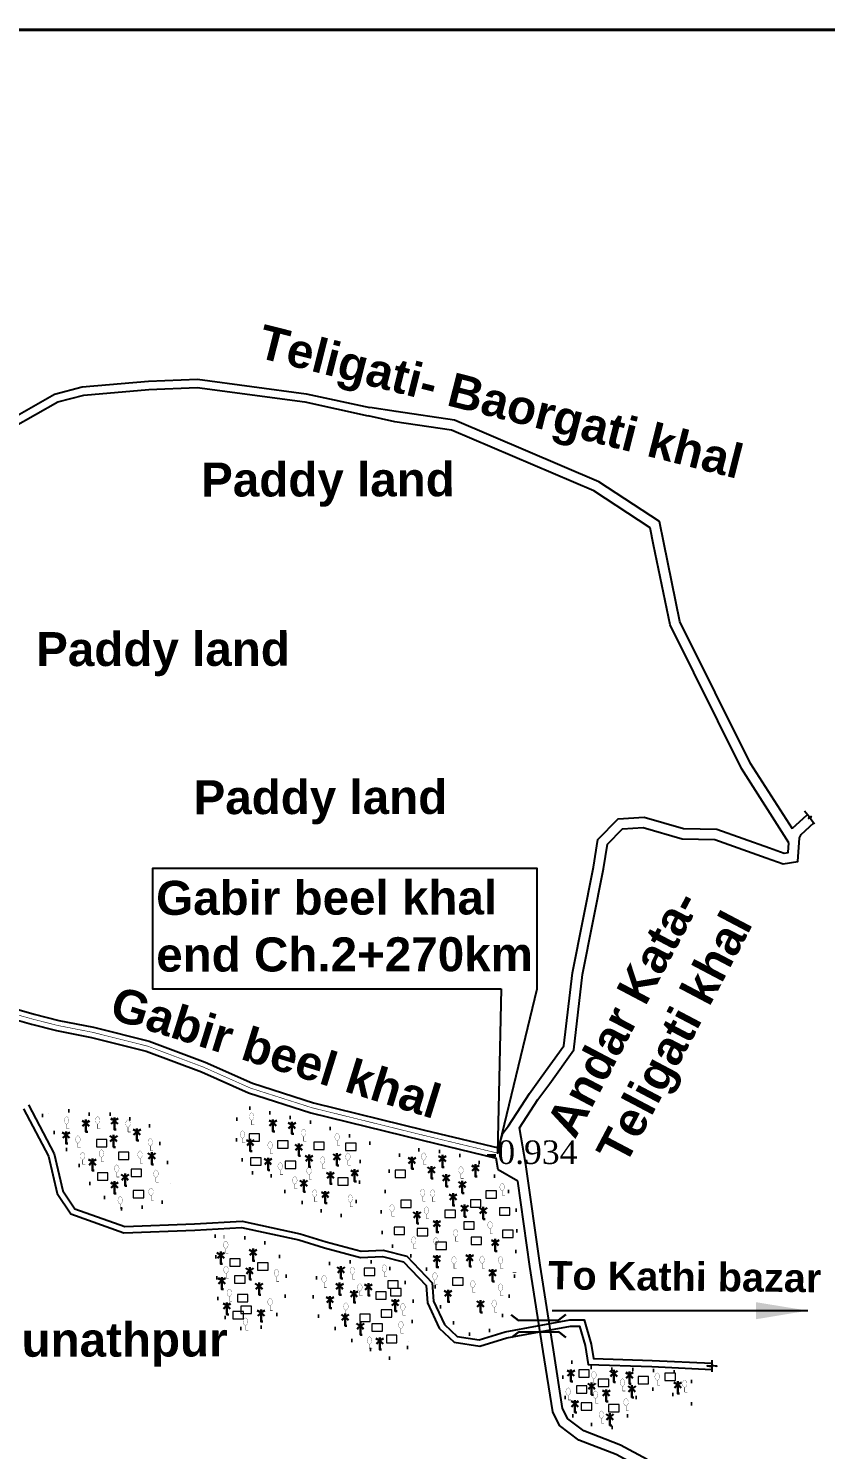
# Model space of a CAD drawing. Header units: millimetres. Extents: x 103 to 31780, y -96328 to -48.
# Drawn here: x 30344 to 31113, y -95489 to -94117 of the extents above; entities that cross this region are included whole.
import ezdxf

# ---------------------------------------------------------------- set-up
doc = ezdxf.new("R2010")
doc.units = ezdxf.units.MM
doc.header["$MEASUREMENT"] = 0
doc.linetypes.add('CENTERX2', pattern=[4, 2.5, -0.5, 0.5, -0.5])
doc.linetypes.add('DOT2', pattern=[0.125, 0, -0.125])
for name, color, linetype in [('boundary', 7, 'Continuous'), ('Home Stead', 151, 'Continuous'), ('Khal', 4, 'Continuous'), ('TEXT', 5, 'Continuous'), ('Trees', 77, 'Continuous')]:
    doc.layers.add(name, color=color, linetype=linetype)
for name, color, linetype, lineweight in [('Bridge or Culvert', 7, 'Continuous', 25), ('HOUSE', 144, 'Continuous', 18), ('OUTLINE', 7, 'Continuous', 15), ('PUCCA ROAD', 1, 'Continuous', 30)]:
    doc.layers.add(name, color=color, linetype=linetype, lineweight=lineweight)
doc.styles.add('b', font='times.ttf')
doc.styles.get("Standard").update_dxf_attribs({"font": 'arial.ttf'})
doc.styles.add('sum', font='arialbd.ttf')
doc.dimstyles.get("Standard").update_dxf_attribs({"dimtxt": 0.18, "dimasz": 0.18, "dimexe": 0.18, "dimexo": 0.0625, "dimgap": 0.09, "dimtad": 0, "dimtih": 1, "dimtoh": 1, "dimdec": 4, "dimzin": 0, "dimdsep": 46, "dimtxsty": 'Standard', "dimblk": 'DATUMBLANK', "dimcen": 0.09, "dimadec": 0, "dimazin": 0, "dimtfac": 1, "dimtdec": 4, "dimtofl": 0, "dimtmove": 0, "dimatfit": 3, "dimfxl": 1, "dimtolj": 1, "dimtzin": 0, "dimarcsym": 0})

# ---------------------------------------------------------------- blocks, each defined once
blk = doc.blocks.new('A$C3B865840')
at = {"layer": 'Bridge or Culvert', "color": 7, "linetype": 'Continuous', "lineweight": 30}
for points in [[(0, 43.6), (13.8, 33.1), (91.3, 33.3), (105, 44.2)], [(0.2, 0), (13.9, 10.6), (91.4, 10.9), (105.2, 0.2)]]:
    blk.add_lwpolyline(points, dxfattribs=at)
blk = doc.blocks.new('A$C7FEE66E4')
at = {"layer": 'Trees', "linetype": 'Continuous', "const_width": 0.000142}
blk.add_lwpolyline([(0, 0.00001, 0.606435), (0, 0.00493, 0.606435)], format="xyb", close=True, dxfattribs=at)
at = {"layer": 'Trees', "linetype": 'Continuous', "const_width": 0.000252}
for points in [[(0, 0.00001), (0, -0.00287)], [(0, -0.00287), (0.00172, -0.00287)]]:
    blk.add_lwpolyline(points, dxfattribs=at)
blk = doc.blocks.new('A$C01DB3217')
at = {"layer": 'Trees', "color": 1, "lineweight": 30}
blk.add_lwpolyline([(0, 0.0028), (0, -0.0071), (0.0015, -0.0071)], dxfattribs=at)
for centre, start, end in [((-0.012, -0.0154), 41.2491, 62.6782), ((0.012, -0.0154), 117.3218, 138.7509)]:
    blk.add_arc(centre, 0.0195, start, end, dxfattribs=at)
blk = doc.blocks.new('_DatumBlank')
at = {"color": 0, "linetype": 'ByBlock', "lineweight": -2}
for p, q in [((0, 0.577), (-1, 0)), ((0, -0.577), (0, 0.577)), ((-1, 0), (0, -0.577))]:
    blk.add_line(p, q, dxfattribs=at)

msp = doc.modelspace()

# ---------------------------------------------------------------- linework, layer by layer
at = {"layer": 'boundary', "color": 0, "const_width": 2.83}
msp.add_lwpolyline([(28682.8, -94118.3), (31778.8, -94118.3), (31778.8, -96325.2), (28682.8, -96325.2), (28682.8, -94118.3)], dxfattribs=at)
at = {"layer": 'Home Stead', "color": 7, "linetype": 'DOT2', "lineweight": 50, "ltscale": 159.474072, "flags": 128}
for points in [[(30357.2, -95166.5), (30378.2, -95196.7), (30391.3, -95212.3), (30406.3, -95238.2), (30432.3, -95256.6), (30455.4, -95254.9), (30472.7, -95250.5), (30480.8, -95231.8), (30476.6, -95204.5), (30461.6, -95177.1), (30429.5, -95165.3), (30400.7, -95165.3), (30375.6, -95160.6), (30357.2, -95166.5)], [(30673.1, -95193.3), (30663.1, -95212.5), (30663.5, -95246.1), (30645.1, -95263.4), (30616.3, -95256), (30591.6, -95240.5), (30573.8, -95220.3), (30553.5, -95222.5), (30544.3, -95190), (30545.1, -95163.5), (30553.9, -95158.7), (30623.7, -95174.9), (30673.1, -95193.3)], [(30812.7, -95321.6), (30804.4, -95354.3), (30793.2, -95372.4), (30777.1, -95378.8), (30762.8, -95376.6), (30742.1, -95353.4), (30737.1, -95337.8), (30734.8, -95322), (30718.4, -95305), (30696.9, -95293.5), (30685.6, -95289.7), (30684.1, -95258.1), (30694.2, -95209.2), (30712.1, -95199.3), (30751.4, -95201.9), (30782.8, -95213.6), (30809.3, -95242.4), (30815.7, -95261.8), (30812.7, -95321.6)], [(30524, -95283.1), (30525.2, -95318.5), (30526.9, -95349.2), (30537.7, -95368.8), (30553.2, -95373.7), (30572.4, -95370.3), (30587.9, -95353.8), (30594.7, -95328.5), (30585.4, -95300.6), (30574.3, -95290.2), (30558.1, -95285.1), (30524, -95283.1)], [(30709.4, -95390.7), (30691.8, -95400.9), (30653.8, -95383), (30620.7, -95358), (30617, -95330.8), (30630, -95309.9), (30658.5, -95307.5), (30683.1, -95308.2), (30700.9, -95319.8), (30711.3, -95332.8), (30716.5, -95351.4), (30709.4, -95390.7)], [(30983.6, -95444.8), (30962.9, -95434.8), (30944.7, -95430.4), (30931.1, -95435), (30927.8, -95448.9), (30916.7, -95463.3), (30910.8, -95468.3), (30884.1, -95464.3), (30866, -95454.9), (30859.2, -95429.6), (30859.3, -95414.6), (30863.5, -95404.7), (30874.5, -95404.6), (30881.7, -95409.3), (30900.1, -95411.2), (30926.1, -95411.7), (30938.1, -95411.9), (30953, -95413.3), (30968.6, -95414.3), (30979.9, -95418.2), (30983.9, -95423.6), (30983.6, -95444.8)]]:
    msp.add_lwpolyline(points, dxfattribs=at)
at = {"layer": 'HOUSE'}
for points in [[(30409.4, -95196.8), (30419.5, -95196.8), (30419.5, -95189.7), (30409.4, -95189.7), (30409.4, -95196.8)], [(30556.6, -95191.2), (30566.8, -95191.2), (30566.8, -95184.2), (30556.6, -95184.2), (30556.6, -95191.2)], [(30584.2, -95198.1), (30594.4, -95198.1), (30594.4, -95191.1), (30584.2, -95191.1), (30584.2, -95198.1)], [(30430.5, -95208.9), (30440.6, -95208.9), (30440.6, -95201.8), (30430.5, -95201.8), (30430.5, -95208.9)], [(30619, -95199.4), (30629.1, -95199.4), (30629.1, -95192.3), (30619, -95192.3), (30619, -95199.4)], [(30649.8, -95200.4), (30659.9, -95200.4), (30659.9, -95193.3), (30649.8, -95193.3), (30649.8, -95200.4)], [(30442.8, -95225.6), (30452.9, -95225.6), (30452.9, -95218.5), (30442.8, -95218.5), (30442.8, -95225.6)], [(30558.1, -95214.4), (30568.2, -95214.4), (30568.2, -95207.3), (30558.1, -95207.3), (30558.1, -95214.4)], [(30591.6, -95217.6), (30601.8, -95217.6), (30601.8, -95210.5), (30591.6, -95210.5), (30591.6, -95217.6)], [(30697.5, -95226.4), (30707.6, -95226.4), (30707.6, -95219.3), (30697.5, -95219.3), (30697.5, -95226.4)], [(30410.3, -95228.9), (30420.4, -95228.9), (30420.4, -95221.8), (30410.3, -95221.8), (30410.3, -95228.9)], [(30642.2, -95233.9), (30652.3, -95233.9), (30652.3, -95226.8), (30642.2, -95226.8), (30642.2, -95233.9)], [(30444.8, -95246), (30454.9, -95246), (30454.9, -95238.9), (30444.8, -95238.9), (30444.8, -95246)], [(30785.2, -95246.5), (30795.3, -95246.5), (30795.3, -95239.4), (30785.2, -95239.4), (30785.2, -95246.5)], [(30703.1, -95255.5), (30713.2, -95255.5), (30713.2, -95248.4), (30703.1, -95248.4), (30703.1, -95255.5)], [(30745.5, -95265.1), (30755.7, -95265.1), (30755.7, -95258), (30745.5, -95258), (30745.5, -95265.1)], [(30770.3, -95255.2), (30780.4, -95255.2), (30780.4, -95248.1), (30770.3, -95248.1), (30770.3, -95255.2)], [(30798.2, -95262.9), (30808.3, -95262.9), (30808.3, -95255.8), (30798.2, -95255.8), (30798.2, -95262.9)], [(30696.6, -95281.5), (30706.7, -95281.5), (30706.7, -95274.4), (30696.6, -95274.4), (30696.6, -95281.5)], [(30763.8, -95276.2), (30773.9, -95276.2), (30773.9, -95269.1), (30763.8, -95269.1), (30763.8, -95276.2)], [(30718.9, -95282.7), (30729, -95282.7), (30729, -95275.6), (30718.9, -95275.6), (30718.9, -95282.7)], [(30770.9, -95291.1), (30781, -95291.1), (30781, -95284), (30770.9, -95284), (30770.9, -95291.1)], [(30801.3, -95284.3), (30811.4, -95284.3), (30811.4, -95277.2), (30801.3, -95277.2), (30801.3, -95284.3)], [(30736.9, -95296), (30747, -95296), (30747, -95288.9), (30736.9, -95288.9), (30736.9, -95296)], [(30537.9, -95311.9), (30548, -95311.9), (30548, -95304.8), (30537.9, -95304.8), (30537.9, -95311.9)], [(30564.9, -95315.9), (30575, -95315.9), (30575, -95308.8), (30564.9, -95308.8), (30564.9, -95315.9)], [(30667.8, -95320.9), (30677.9, -95320.9), (30677.9, -95313.8), (30667.8, -95313.8), (30667.8, -95320.9)], [(30542.6, -95328.3), (30552.7, -95328.3), (30552.7, -95321.2), (30542.6, -95321.2), (30542.6, -95328.3)], [(30690.4, -95333.2), (30700.5, -95333.2), (30700.5, -95326.2), (30690.4, -95326.2), (30690.4, -95333.2)], [(30753, -95330.4), (30763.1, -95330.4), (30763.1, -95323.3), (30753, -95323.3), (30753, -95330.4)], [(30545.3, -95346.5), (30555.5, -95346.5), (30555.5, -95339.4), (30545.3, -95339.4), (30545.3, -95346.5)], [(30678.9, -95343.8), (30689, -95343.8), (30689, -95336.7), (30678.9, -95336.7), (30678.9, -95343.8)], [(30693.2, -95340.7), (30703.3, -95340.7), (30703.3, -95333.6), (30693.2, -95333.6), (30693.2, -95340.7)], [(30541, -95362.9), (30551.1, -95362.9), (30551.1, -95355.8), (30541, -95355.8), (30541, -95362.9)], [(30548.8, -95357.7), (30558.9, -95357.7), (30558.9, -95350.6), (30548.8, -95350.6), (30548.8, -95357.7)], [(30684.2, -95361.4), (30694.3, -95361.4), (30694.3, -95354.3), (30684.2, -95354.3), (30684.2, -95361.4)], [(30663.4, -95365.4), (30673.6, -95365.4), (30673.6, -95358.3), (30663.4, -95358.3), (30663.4, -95365.4)], [(30675.2, -95374.7), (30685.3, -95374.7), (30685.3, -95367.6), (30675.2, -95367.6), (30675.2, -95374.7)], [(30689.1, -95385.9), (30699.3, -95385.9), (30699.3, -95378.8), (30689.1, -95378.8), (30689.1, -95385.9)], [(30874.7, -95419.3), (30884.9, -95419.3), (30884.9, -95412.2), (30874.7, -95412.2), (30874.7, -95419.3)], [(30893.6, -95428.3), (30903.8, -95428.3), (30903.8, -95421.2), (30893.6, -95421.2), (30893.6, -95428.3)], [(30932, -95425.5), (30942.2, -95425.5), (30942.2, -95418.4), (30932, -95418.4), (30932, -95425.5)], [(30958, -95422.4), (30968.2, -95422.4), (30968.2, -95415.3), (30958, -95415.3), (30958, -95422.4)], [(30872.6, -95434.8), (30882.7, -95434.8), (30882.7, -95427.7), (30872.6, -95427.7), (30872.6, -95434.8)], [(30877.2, -95451.2), (30887.3, -95451.2), (30887.3, -95444.1), (30877.2, -95444.1), (30877.2, -95451.2)], [(30903.5, -95452.7), (30913.7, -95452.7), (30913.7, -95445.6), (30903.5, -95445.6), (30903.5, -95452.7)]]:
    msp.add_lwpolyline(points, dxfattribs=at)
at = {"layer": 'Khal', "lineweight": 25, "ltscale": 0.1}
for points in [[(29960.1, -94669.4), (29961, -94649.3), (29970, -94638.2), (30016.8, -94623.8), (30074.9, -94611.6), (30096.4, -94608.6), (30106.5, -94612.8), (30115.1, -94615.2), (30121.4, -94617.5), (30136.8, -94613.7), (30165.9, -94598.8), (30209.7, -94583.1), (30255.8, -94556.2), (30271.8, -94533.8), (30275.7, -94523.9), (30293.9, -94504.5), (30306.2, -94499.5), (30326, -94494.5), (30368.9, -94469.9), (30395.7, -94463), (30459.5, -94457.6), (30506.8, -94455.7), (30611.6, -94469.7), (30673.3, -94482.9)], [(29967.9, -94674.1), (29968.9, -94652.3), (29974.7, -94645.2), (30018.8, -94631.5), (30076.3, -94619.5), (30095.4, -94616.8), (30103.9, -94620.4), (30112.6, -94622.8), (30120.9, -94625.9), (30139.7, -94621.2), (30169.1, -94606.2), (30213.1, -94590.4), (30261.3, -94562.2), (30278.9, -94537.6), (30282.6, -94528.2), (30298.6, -94511.3), (30308.7, -94507.1), (30329.1, -94502), (30371.9, -94477.3), (30397, -94470.9), (30460, -94465.5), (30506.4, -94463.7), (30610.3, -94477.6), (30671.6, -94490.8)], [(31077.5, -94903.2), (31031.8, -94831.5), (30962.9, -94692.9), (30947, -94615.5), (30943.7, -94599), (30889.4, -94563.4), (30752.1, -94504.8), (30697.3, -94496.7), (30671.6, -94490.8)], [(31080.9, -94889.8), (31040.5, -94826.6), (30972.4, -94689.6), (30956.8, -94613.5), (30952.7, -94593), (30894.1, -94554.6), (30754.9, -94495.1), (30698.7, -94486.8), (30673.3, -94482.9)], [(31080.9, -94889.8), (31081.1, -94889.2), (31094.8, -94876.5), (31095.4, -94875.7)], [(31092.7, -94872.5), (31097.3, -94878.1), (31096.6, -94879.7), (31099, -94877.7), (31098.2, -94879.4), (31102.2, -94884.9)], [(30807.1, -95176.4), (30827.1, -95145.4), (30838.6, -95129.6), (30860.4, -95099.4), (30868.6, -95028.7), (30889, -94926.7), (30893.2, -94900), (30912.7, -94880), (30938, -94878.4), (30976, -94889.5), (31007.9, -94890), (31058.9, -94908.2), (31073, -94913.3), (31076.9, -94912.7), (31077.5, -94903.2)], [(30940.9, -95498.8), (30915, -95484.8), (30879.6, -95471.1), (30864.1, -95459.4), (30859.2, -95449.5), (30850.3, -95392.8), (30837.4, -95310.9), (30823.8, -95213.8), (30817.6, -95178.6), (30835.3, -95151.1), (30846.7, -95135.5), (30870, -95103.1), (30878.5, -95030.3), (30898.8, -94928.5), (30902.6, -94904.7), (30917.1, -94889.7), (30936.9, -94888.5), (30974.5, -94899.5), (31006.1, -94900), (31055.5, -94917.6), (31072, -94923.5), (31086.3, -94921.4), (31087.9, -94898.5), (31089.4, -94895.2), (31101.5, -94883.9)], [(30797.4, -95197.9), (30801.4, -95183.6), (30807.1, -95176.4)], [(30816, -95230.1), (30796.9, -95219.1), (30795.1, -95207.7)], [(30959.4, -95591.6), (30949.6, -95556.8), (30944.5, -95521.3), (30934, -95506.4), (30910.8, -95493.9), (30874.7, -95479.9), (30856.2, -95465.9), (30849.6, -95452.6), (30840.4, -95394.3), (30827.5, -95312.3), (30816, -95230.1)]]:
    msp.add_lwpolyline(points, dxfattribs=at)
at = {"layer": 'Khal', "color": 7, "lineweight": 25, "ltscale": 0.1}
msp.add_lwpolyline([(30799.8, -95044.3), (30796.2, -95202.8), (30834.5, -95044.3), (30834.5, -94927.9), (30463.3, -94927.9), (30463.3, -94927.9), (30463.3, -94927.9), (30463.3, -95044.3)], close=True, dxfattribs=at)
at = {"layer": 'Khal', "color": 7, "linetype": 'CENTERX2', "lineweight": 30, "ltscale": 5, "const_width": 0.577}
msp.add_lwpolyline([(30328.3, -95068), (30347.9, -95073.5), (30371.9, -95079.6), (30405.5, -95086.2), (30458.8, -95099.6), (30512.5, -95119.8), (30558, -95140.1), (30617.5, -95159.1), (30724.7, -95185.6), (30796.2, -95202.8)], dxfattribs=at)
at = {"layer": 'Khal', "color": 3, "linetype": 'Continuous'}
for points in [[(30330.1, -95063.3), (30349.2, -95068.7), (30373, -95074.7), (30406.6, -95081.3), (30460.3, -95094.8), (30514.4, -95115.1), (30559.8, -95135.4), (30618.8, -95154.3), (30725.9, -95180.7), (30797.4, -95197.9)], [(30326.5, -95072.6), (30346.6, -95078.4), (30370.8, -95084.5), (30404.4, -95091.1), (30457.3, -95104.4), (30510.6, -95124.4), (30556.2, -95144.8), (30616.1, -95163.9), (30723.5, -95190.4), (30795.1, -95207.7)]]:
    msp.add_lwpolyline(points, dxfattribs=at)
at = {"layer": 'PUCCA ROAD', "lineweight": 25}
for points in [[(30338.8, -95160.1), (30363, -95205.8), (30371.4, -95241.7), (30384.5, -95261.6), (30435.7, -95279.8), (30504.2, -95277.3), (30549.4, -95274.7), (30604.5, -95286.6), (30629.4, -95294.2), (30664.1, -95303.5), (30685.3, -95302.7), (30705.5, -95307.8), (30727.5, -95330.6), (30728.8, -95347.5), (30740.2, -95372), (30754.6, -95385.5), (30779.2, -95389.3), (30805.4, -95381.3), (30805.4, -95381.3), (30866.7, -95369.8), (30875.5, -95369.8), (30880.9, -95388.5), (30883.9, -95406.9), (30945.2, -95409), (31003.1, -95411.8)], [(30343.6, -95156.3), (30368.6, -95203.7), (30377, -95239.3), (30388.4, -95256.6), (30436.6, -95273.7), (30503.9, -95271.3), (30549.9, -95268.7), (30606, -95280.7), (30631.1, -95288.4), (30664.8, -95297.5), (30685.9, -95296.7), (30708.7, -95302.4), (30733.4, -95328), (30734.7, -95345.9), (30745.2, -95368.4), (30757.3, -95379.8), (30778.7, -95383.2), (30803.9, -95375.5), (30866.1, -95363.8), (30880, -95363.7), (30886.8, -95387.2), (30889, -95401.1), (30945.5, -95403), (31003.2, -95405.8)], [(31003.3, -95402.9), (31003.2, -95407.6), (31008, -95408.5), (30998.7, -95408.2), (31003.2, -95408.9), (31003.1, -95414.1)]]:
    msp.add_lwpolyline(points, dxfattribs=at)

# ---------------------------------------------------------------- block references
at = {"layer": 'Khal', "lineweight": 25, "ltscale": 0.1, "xscale": 0.5, "yscale": 0.5, "zscale": 0.5}
msp.add_blockref('A$C3B865840', (30809.7, -95380.9), dxfattribs=at)
at = {"layer": 'Trees', "linetype": 'DOT2', "ltscale": 0.2, "xscale": 1515.762941306195, "yscale": 1515.762941306195, "zscale": 1515.762941306194}
for p in [(30559.1, -95171.3), (30380.5, -95175), (30410.5, -95175), (30439.8, -95178.1), (30391.4, -95193.4), (30461.3, -95196), (30550.3, -95188.6), (30577, -95199), (30609.3, -95187), (30641.7, -95191.1), (30396, -95209.4), (30414.1, -95207), (30451.4, -95208.1), (30652, -95210.1), (30725.2, -95209.9), (30428.9, -95221.6), (30466.7, -95226.5), (30586.7, -95219.3), (30614.5, -95223.7), (30627.6, -95213.6), (30761.1, -95223.2), (30600.7, -95232.9), (30800.9, -95239.4), (30432.3, -95252.2), (30462, -95244), (30619.9, -95245.5), (30654.3, -95250.4), (30724.1, -95244.9), (30733.8, -95245.5), (30694.5, -95259.7), (30727.8, -95262), (30789.2, -95276.1), (30534.1, -95295.2), (30715.5, -95290.9), (30736.9, -95291.7), (30756, -95283.8), (30781.5, -95309.6), (30534.4, -95319.3), (30583, -95322.3), (30656.3, -95320.2), (30687.2, -95317.9), (30754.4, -95310), (30799.3, -95310), (30629, -95328.1), (30663.5, -95336.3), (30735.9, -95325.5), (30772.5, -95333.1), (30799.3, -95336.4), (30537.6, -95341.5), (30576.9, -95350.3), (30650, -95354.7), (30705, -95355.1), (30793.2, -95352), (30553.2, -95369.4), (30703.1, -95372.4), (30672.8, -95387.6), (30889.4, -95420.9), (30917, -95428.2), (30950.5, -95422.5), (30977, -95429.3), (30864.6, -95436.9), (30890.9, -95439.9), (30896.6, -95459.2), (30920.4, -95447.1)]:
    msp.add_blockref('A$C7FEE66E4', p, dxfattribs=at)
at = {"layer": 'Trees', "ltscale": 0.1, "xscale": 1195.287385304051, "yscale": 1195.287385304051, "zscale": 1195.287385304045}
for p in [(30399.1, -95173.9), (30426.7, -95171.7), (30579.6, -95173.6), (30598, -95175.9), (30380, -95185.2), (30425.9, -95188.6), (30448.4, -95182.3), (30557.8, -95192.5), (30462.7, -95205.3), (30604.6, -95197), (30614.5, -95207.7), (30641.4, -95206.3), (30743.2, -95208), (30405.4, -95211.3), (30574.9, -95210.7), (30658.5, -95221.8), (30713.8, -95209.7), (30732.6, -95218.8), (30775.1, -95217), (30426.7, -95233.4), (30436.9, -95225.9), (30609.4, -95231.7), (30635.1, -95224.1), (30746.8, -95226.6), (30762.4, -95233), (30630.2, -95242.8), (30753.5, -95245), (30718.7, -95262.3), (30764.6, -95255.8), (30782.6, -95258.1), (30737.8, -95270.8), (30794.2, -95289.1), (30529.3, -95301.3), (30560.5, -95298.4), (30737.8, -95304.6), (30769.5, -95303.7), (30557.2, -95316.4), (30645.3, -95315.4), (30791.6, -95318.2), (30530.3, -95325.9), (30566.3, -95331.2), (30644, -95331.3), (30671.8, -95331.9), (30634.7, -95344.2), (30657.9, -95338.7), (30748.6, -95338.1), (30535.2, -95350.3), (30568.2, -95357.1), (30697.7, -95347.1), (30780, -95348.2), (30649.3, -95361.1), (30664, -95369.8), (30682.7, -95384.1), (30867.2, -95415), (30887.2, -95427.7), (30908.5, -95415.5), (30923.7, -95417), (30970.3, -95426.5), (30901.3, -95434.3), (30926.1, -95430.3), (30871, -95444.7), (30904.8, -95457.3)]:
    msp.add_blockref('A$C01DB3217', p, dxfattribs=at)

# ---------------------------------------------------------------- texts
at = {"layer": 'OUTLINE', "ltscale": 0.1, "insert": (30784.8, -95190.6), "char_height": 22.74, "width": 1060.804, "attachment_point": 1, "style": 'b'}
msp.add_mtext('-0.934', dxfattribs=at)
at = {"layer": 'TEXT', "color": 7, "attachment_point": 1, "style": 'sum'}
for s, insert, char_height, width, rotation in [('Teligati- Baorgati khal', (30571.2, -94402.3), 32.858, 636.052, 345.7822), ('Paddy land ', (30510.3, -94536.1), 32.858, 636.052, 0.0783), ('Paddy land ', (30351.1, -94699.8), 32.858, 636.052, 0.0783), ('Paddy land ', (30503, -94842.8), 32.858, 636.052, 0.0783), ('Gabir beel khal \\Pend Ch.2+270km', (30466.9, -94940), 32.858, 636.052, 0.0783), ('Andar Kata-\\PTeligati khal', (30842, -95175), 32.858, 636.052, 62.1582), ('Gabir beel khal', (30430.3, -95041), 32.858, 636.052, 342.7356), ('To Kathi bazar', (30845.5, -95307), 27.382, 530.043, 359.3755), ('Vill. Raghunathpur ', (30127.9, -95366.9), 32.858, 636.052, 0.0783)]:
    msp.add_mtext(s, dxfattribs=dict(at, insert=insert, char_height=char_height, width=width, rotation=rotation))

# ---------------------------------------------------------------- leaders
at = {"layer": 'TEXT', "color": 0, "lineweight": 25}
msp.add_leader([(31095.9, -95355), (30849.1, -95355.2)], dimstyle='Standard', override={"dimscale": 0.5, "dimasz": 100, "dimgap": 0.09, "dimtad": 0}, dxfattribs=at)

doc.saveas('drawing.dxf')
